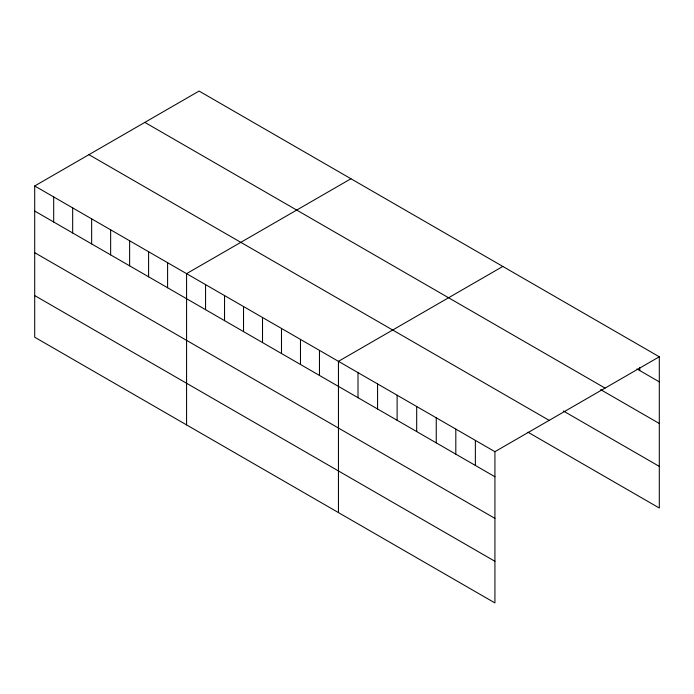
<?xml version="1.0" encoding="UTF-8"?>
<svg xmlns="http://www.w3.org/2000/svg" width="694" height="694" viewBox="0 0 694 694"><rect width="100%" height="100%" fill="white"/><g stroke="black" fill="none" stroke-linecap="round" stroke-linejoin="round"><path stroke-width="1.04" d="M34.7 185.975L494.926 451.681L494.926 602.93L34.7 337.215L34.7 185.975L199.074 91.07L659.3 356.785L659.3 508.025L527.969 432.206M350.947 178.757L186.573 273.662L186.573 424.902M502.82 266.444L338.446 361.34L338.446 512.588M494.926 451.681L659.3 356.785M636.945 368.939L659.3 381.847M144.829 122.387L605.055 388.102M600.622 389.612L659.3 423.487M563.363 410.995L659.3 466.385M88.945 154.658L549.171 420.364M34.7 211.037L494.926 476.743M34.7 252.677L494.926 518.383M34.7 295.575L494.926 561.29M639.738 367.421L639.738 370.553M475.364 440.386L475.364 465.457M455.811 429.1L455.811 454.162M436.248 417.805L436.248 442.867M416.686 406.511L416.686 431.573M397.124 395.224L397.124 420.286M377.571 383.929L377.571 408.992M358.009 372.635L358.009 397.697M319.466 350.383L319.466 375.445M300.485 339.418L300.485 364.489M281.495 328.462L281.495 353.524M262.514 317.496L262.514 342.567M243.525 306.54L243.525 331.602M224.544 295.583L224.544 320.645M205.563 284.618L205.563 309.68M167.592 262.696L167.592 287.758M148.603 251.74L148.603 276.802M129.622 240.775L129.622 265.837M110.641 229.818L110.641 254.88M91.651 218.853L91.651 243.915M72.67 207.896L72.67 232.958M53.681 196.931L53.681 222.002"/></g></svg>
